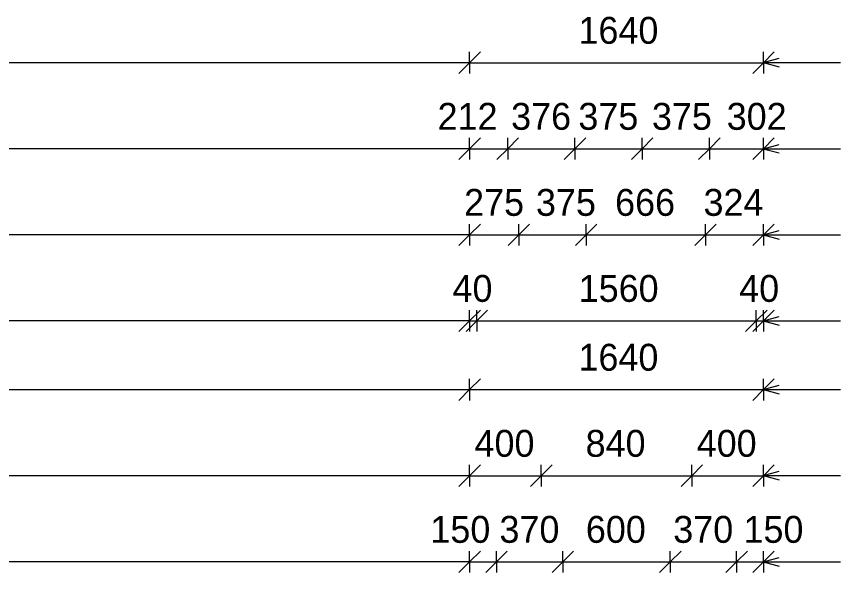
# Model space of a CAD drawing. Header units: millimetres. Extents: x -15095 to 3194, y -2416 to 13287.
# Drawn here: x -10895 to -6295, y 10185 to 13287 of the extents above; entities that cross this region are included whole.
import ezdxf

# ---------------------------------------------------------------- set-up
doc = ezdxf.new("R2010")
doc.units = ezdxf.units.MM
for name, color, linetype, lineweight in [('A-ANNO-DIMS', 211, 'Continuous', 9), ('A-ANNO-DIMS-60', 211, 'Continuous', 9), ('A-DETL-MBND', 5, 'Continuous', 18), ('A-DETL-THIN', 151, 'Continuous', 18), ('G-ANNO-TEXT', 231, 'Continuous', 9)]:
    doc.layers.add(name, color=color, linetype=linetype, lineweight=lineweight)
doc.styles.add('Nirmala UI Semilight', font='NirmalaS.ttf', dxfattribs={"height": 150})
doc.dimstyles.new('Arrow_Filled_-_2_5_NI_UI', dxfattribs={"dimscale": 304.8, "dimtxt": 157.104592, "dimasz": 0.393701, "dimexe": 0.19685, "dimexo": 0.0625, "dimgap": 0.19685, "dimtad": 1, "dimdec": 4, "dimzin": 0, "dimdsep": 46, "dimtxsty": 'Nirmala UI Semilight', "dimblk1": 'OBLIQUE', "dimblk2": 'OBLIQUE', "dimsah": 1, "dimcen": 0.09, "dimazin": 0, "dimtfac": 1, "dimtdec": 4, "dimtix": 1, "dimtmove": 0, "dimatfit": 3, "dimfxl": 0.19685, "dimfxlon": 1, "dimtvp": 1, "dimtolj": 1, "dimtzin": 0, "dimarcsym": 2})
doc.dimstyles.new('Arrow_Filled_-_2_5_NI_UI_2', dxfattribs={"dimscale": 304.8, "dimtxt": 157.104592, "dimasz": 0.393701, "dimexe": 0.19685, "dimexo": 0.0625, "dimgap": 0.19685, "dimtad": 1, "dimdec": 4, "dimzin": 0, "dimdsep": 46, "dimtxsty": 'Nirmala UI Semilight', "dimblk1": 'OBLIQUE', "dimblk2": 'OBLIQUE', "dimsah": 1, "dimcen": 0.09, "dimazin": 0, "dimtfac": 1, "dimtdec": 4, "dimtix": 1, "dimtmove": 2, "dimatfit": 3, "dimfxl": 0.19685, "dimfxlon": 1, "dimtvp": 1, "dimtolj": 1, "dimtzin": 0, "dimarcsym": 2})

# ---------------------------------------------------------------- blocks, each defined once
blk = doc.blocks.new('DIMBLOCK1-Elevation Front')
at = {"layer": 'A-ANNO-DIMS-60'}
for p, q in [((-8365.4, 10725), (-8305.4, 10785)), ((-8365.4, 10725), (-8365.4, 10785)), ((-7965.4, 10725), (-7905.4, 10785)), ((-7965.4, 10725), (-7965.4, 10785)), ((-8365.4, 10725), (-8425.4, 10665)), ((-8365.4, 10725), (-7965.4, 10725)), ((-8365.4, 10725), (-8365.4, 10665)), ((-7965.4, 10725), (-8025.4, 10665)), ((-7965.4, 10725), (-7965.4, 10665))]:
    blk.add_line(p, q, dxfattribs=at)
at = {"layer": 'A-ANNO-DIMS-60', "color": 0, "insert": (-8338.2, 10980.7), "char_height": 150, "width": 414.756, "attachment_point": 1, "line_spacing_factor": 1.142579, "style": 'Nirmala UI Semilight'}
blk.add_mtext('400', dxfattribs=at)
blk = doc.blocks.new('_Oblique')
at = {"color": 0, "linetype": 'ByBlock', "lineweight": -2}
blk.add_line((-0.5, -0.5), (0.5, 0.5), dxfattribs=at)
blk = doc.blocks.new('DIMBLOCK2-Elevation Front')
at = {"layer": 'A-ANNO-DIMS-60'}
for p, q in [((-7965.4, 10725), (-7905.4, 10785)), ((-7965.4, 10725), (-7965.4, 10785)), ((-7125.4, 10725), (-7065.4, 10785)), ((-7125.4, 10725), (-7125.4, 10785)), ((-7965.4, 10725), (-8025.4, 10665)), ((-7965.4, 10725), (-7125.4, 10725)), ((-7965.4, 10725), (-7965.4, 10665)), ((-7125.4, 10725), (-7185.4, 10665)), ((-7125.4, 10725), (-7125.4, 10665))]:
    blk.add_line(p, q, dxfattribs=at)
at = {"layer": 'A-ANNO-DIMS-60', "color": 0, "insert": (-7718.2, 10980.7), "char_height": 150, "width": 414.756, "attachment_point": 1, "line_spacing_factor": 1.142579, "style": 'Nirmala UI Semilight'}
blk.add_mtext('840', dxfattribs=at)
blk = doc.blocks.new('DIMBLOCK3-Elevation Front')
at = {"layer": 'A-ANNO-DIMS-60'}
for p, q in [((-7125.4, 10725), (-7065.4, 10785)), ((-7125.4, 10725), (-7125.4, 10785)), ((-6725.4, 10725), (-6665.4, 10785)), ((-6725.4, 10725), (-6725.4, 10785)), ((-7125.4, 10725), (-7185.4, 10665)), ((-7125.4, 10725), (-6725.4, 10725)), ((-7125.4, 10725), (-7125.4, 10665)), ((-6725.4, 10725), (-6785.4, 10665)), ((-6725.4, 10725), (-6725.4, 10665))]:
    blk.add_line(p, q, dxfattribs=at)
at = {"layer": 'A-ANNO-DIMS-60', "color": 0, "insert": (-7098.2, 10980.7), "char_height": 150, "width": 414.756, "attachment_point": 1, "line_spacing_factor": 1.142579, "style": 'Nirmala UI Semilight'}
blk.add_mtext('400', dxfattribs=at)
blk = doc.blocks.new('DIMBLOCK4-Elevation Front')
at = {"layer": 'A-ANNO-DIMS-60'}
for p, q in [((-8365.4, 13029.4), (-8305.4, 13089.4)), ((-8365.4, 13029.4), (-8365.4, 13089.4)), ((-6725.4, 13029.4), (-6665.4, 13089.4)), ((-6725.4, 13029.4), (-6725.4, 13089.4)), ((-8365.4, 13029.4), (-8425.4, 12969.4)), ((-8365.4, 13029.4), (-6725.4, 13029.4)), ((-8365.4, 13029.4), (-8365.4, 12969.4)), ((-6725.4, 13029.4), (-6785.4, 12969.4)), ((-6725.4, 13029.4), (-6725.4, 12969.4))]:
    blk.add_line(p, q, dxfattribs=at)
at = {"layer": 'A-ANNO-DIMS-60', "color": 0, "insert": (-7758.2, 13285.1), "char_height": 150, "width": 510.733, "attachment_point": 1, "line_spacing_factor": 1.142579, "style": 'Nirmala UI Semilight'}
blk.add_mtext('1640', dxfattribs=at)
blk = doc.blocks.new('DIMBLOCK18-Elevation Front')
at = {"layer": 'A-ANNO-DIMS-60'}
for p, q in [((-8365.4, 10245), (-8305.4, 10305)), ((-8365.4, 10245), (-8365.4, 10305)), ((-8215.4, 10245), (-8155.4, 10305)), ((-8215.4, 10245), (-8215.4, 10305)), ((-8365.4, 10245), (-8425.4, 10185)), ((-8365.4, 10245), (-8215.4, 10245)), ((-8365.4, 10245), (-8365.4, 10185)), ((-8215.4, 10245), (-8275.4, 10185)), ((-8215.4, 10245), (-8215.4, 10185))]:
    blk.add_line(p, q, dxfattribs=at)
at = {"layer": 'A-ANNO-DIMS-60', "color": 0, "insert": (-8584.6, 10500.7), "char_height": 150, "width": 370.196, "attachment_point": 1, "line_spacing_factor": 1.142579, "style": 'Nirmala UI Semilight'}
blk.add_mtext('150', dxfattribs=at)
blk = doc.blocks.new('DIMBLOCK19-Elevation Front')
at = {"layer": 'A-ANNO-DIMS-60'}
for p, q in [((-8215.4, 10245), (-8155.4, 10305)), ((-8215.4, 10245), (-8215.4, 10305)), ((-7845.4, 10245), (-7785.4, 10305)), ((-7845.4, 10245), (-7845.4, 10305)), ((-8215.4, 10245), (-8275.4, 10185)), ((-8215.4, 10245), (-7845.4, 10245)), ((-8215.4, 10245), (-8215.4, 10185)), ((-7845.4, 10245), (-7905.4, 10185)), ((-7845.4, 10245), (-7845.4, 10185))]:
    blk.add_line(p, q, dxfattribs=at)
at = {"layer": 'A-ANNO-DIMS-60', "color": 0, "insert": (-8199, 10500.7), "char_height": 150, "width": 404.473, "attachment_point": 1, "line_spacing_factor": 1.142579, "style": 'Nirmala UI Semilight'}
blk.add_mtext('370', dxfattribs=at)
blk = doc.blocks.new('DIMBLOCK20-Elevation Front')
at = {"layer": 'A-ANNO-DIMS-60'}
for p, q in [((-7845.4, 10245), (-7785.4, 10305)), ((-7845.4, 10245), (-7845.4, 10305)), ((-7245.4, 10245), (-7185.4, 10305)), ((-7245.4, 10245), (-7245.4, 10305)), ((-7845.4, 10245), (-7905.4, 10185)), ((-7845.4, 10245), (-7245.4, 10245)), ((-7845.4, 10245), (-7845.4, 10185)), ((-7245.4, 10245), (-7305.4, 10185)), ((-7245.4, 10245), (-7245.4, 10185))]:
    blk.add_line(p, q, dxfattribs=at)
at = {"layer": 'A-ANNO-DIMS-60', "color": 0, "insert": (-7716.8, 10500.7), "char_height": 150, "width": 411.328, "attachment_point": 1, "line_spacing_factor": 1.142579, "style": 'Nirmala UI Semilight'}
blk.add_mtext('600', dxfattribs=at)
blk = doc.blocks.new('DIMBLOCK21-Elevation Front')
at = {"layer": 'A-ANNO-DIMS-60'}
for p, q in [((-7245.4, 10245), (-7185.4, 10305)), ((-7245.4, 10245), (-7245.4, 10305)), ((-6875.4, 10245), (-6815.4, 10305)), ((-6875.4, 10245), (-6875.4, 10305)), ((-7245.4, 10245), (-7305.4, 10185)), ((-7245.4, 10245), (-6875.4, 10245)), ((-7245.4, 10245), (-7245.4, 10185)), ((-6875.4, 10245), (-6935.4, 10185)), ((-6875.4, 10245), (-6875.4, 10185))]:
    blk.add_line(p, q, dxfattribs=at)
at = {"layer": 'A-ANNO-DIMS-60', "color": 0, "insert": (-7229, 10500.7), "char_height": 150, "width": 404.473, "attachment_point": 1, "line_spacing_factor": 1.142579, "style": 'Nirmala UI Semilight'}
blk.add_mtext('370', dxfattribs=at)
blk = doc.blocks.new('DIMBLOCK22-Elevation Front')
at = {"layer": 'A-ANNO-DIMS-60'}
for p, q in [((-6875.4, 10245), (-6815.4, 10305)), ((-6875.4, 10245), (-6875.4, 10305)), ((-6725.4, 10245), (-6665.4, 10305)), ((-6725.4, 10245), (-6725.4, 10305)), ((-6875.4, 10245), (-6935.4, 10185)), ((-6875.4, 10245), (-6725.4, 10245)), ((-6875.4, 10245), (-6875.4, 10185)), ((-6725.4, 10245), (-6785.4, 10185)), ((-6725.4, 10245), (-6725.4, 10185))]:
    blk.add_line(p, q, dxfattribs=at)
at = {"layer": 'A-ANNO-DIMS-60', "color": 0, "insert": (-6837.1, 10500.7), "char_height": 150, "width": 370.196, "attachment_point": 1, "line_spacing_factor": 1.142579, "style": 'Nirmala UI Semilight'}
blk.add_mtext('150', dxfattribs=at)
blk = doc.blocks.new('DIMBLOCK23-Elevation Front')
at = {"layer": 'A-ANNO-DIMS-60'}
for p, q in [((-8365.4, 11589.4), (-8305.4, 11649.4)), ((-8365.4, 11589.4), (-8365.4, 11649.4)), ((-8325.4, 11589.4), (-8265.4, 11649.4)), ((-8325.4, 11589.4), (-8325.4, 11649.4)), ((-8365.4, 11589.4), (-8425.4, 11529.4)), ((-8325.4, 11589.4), (-8385.4, 11529.4)), ((-8365.4, 11589.4), (-8325.4, 11589.4)), ((-8365.4, 11589.4), (-8365.4, 11529.4)), ((-8325.4, 11589.4), (-8325.4, 11529.4))]:
    blk.add_line(p, q, dxfattribs=at)
at = {"layer": 'A-ANNO-DIMS-60', "color": 0, "insert": (-8461.1, 11845.1), "char_height": 150, "width": 277.647, "attachment_point": 1, "line_spacing_factor": 1.142579, "style": 'Nirmala UI Semilight'}
blk.add_mtext('40', dxfattribs=at)
blk = doc.blocks.new('DIMBLOCK24-Elevation Front')
at = {"layer": 'A-ANNO-DIMS-60'}
for p, q in [((-8325.4, 11589.4), (-8265.4, 11649.4)), ((-8325.4, 11589.4), (-8325.4, 11649.4)), ((-6765.4, 11589.4), (-6705.4, 11649.4)), ((-6765.4, 11589.4), (-6765.4, 11649.4)), ((-8325.4, 11589.4), (-8385.4, 11529.4)), ((-8325.4, 11589.4), (-6765.4, 11589.4)), ((-8325.4, 11589.4), (-8325.4, 11529.4)), ((-6765.4, 11589.4), (-6825.4, 11529.4)), ((-6765.4, 11589.4), (-6765.4, 11529.4))]:
    blk.add_line(p, q, dxfattribs=at)
at = {"layer": 'A-ANNO-DIMS-60', "color": 0, "insert": (-7756.8, 11845.1), "char_height": 150, "width": 507.305, "attachment_point": 1, "line_spacing_factor": 1.142579, "style": 'Nirmala UI Semilight'}
blk.add_mtext('1560', dxfattribs=at)
blk = doc.blocks.new('DIMBLOCK25-Elevation Front')
at = {"layer": 'A-ANNO-DIMS-60'}
for p, q in [((-6765.4, 11589.4), (-6705.4, 11649.4)), ((-6765.4, 11589.4), (-6765.4, 11649.4)), ((-6725.4, 11589.4), (-6665.4, 11649.4)), ((-6725.4, 11589.4), (-6725.4, 11649.4)), ((-6765.4, 11589.4), (-6825.4, 11529.4)), ((-6725.4, 11589.4), (-6785.4, 11529.4)), ((-6765.4, 11589.4), (-6725.4, 11589.4)), ((-6765.4, 11589.4), (-6765.4, 11529.4)), ((-6725.4, 11589.4), (-6725.4, 11529.4))]:
    blk.add_line(p, q, dxfattribs=at)
at = {"layer": 'A-ANNO-DIMS-60', "color": 0, "insert": (-6861.1, 11845.1), "char_height": 150, "width": 277.647, "attachment_point": 1, "line_spacing_factor": 1.142579, "style": 'Nirmala UI Semilight'}
blk.add_mtext('40', dxfattribs=at)
blk = doc.blocks.new('DIMBLOCK26-Elevation Front')
at = {"layer": 'A-ANNO-DIMS-60'}
for p, q in [((-8365.4, 11205.4), (-8305.4, 11265.4)), ((-8365.4, 11205.4), (-8365.4, 11265.4)), ((-6725.4, 11205.4), (-6665.4, 11265.4)), ((-6725.4, 11205.4), (-6725.4, 11265.4)), ((-8365.4, 11205.4), (-8425.4, 11145.4)), ((-8365.4, 11205.4), (-6725.4, 11205.4)), ((-8365.4, 11205.4), (-8365.4, 11145.4)), ((-6725.4, 11205.4), (-6785.4, 11145.4)), ((-6725.4, 11205.4), (-6725.4, 11145.4))]:
    blk.add_line(p, q, dxfattribs=at)
at = {"layer": 'A-ANNO-DIMS-60', "color": 0, "insert": (-7758.2, 11461.1), "char_height": 150, "width": 510.733, "attachment_point": 1, "line_spacing_factor": 1.142579, "style": 'Nirmala UI Semilight'}
blk.add_mtext('1640', dxfattribs=at)
blk = doc.blocks.new('DIMBLOCK102-Elevation Front')
at = {"layer": 'A-ANNO-DIMS-60'}
for p, q in [((-8365.4, 12069.4), (-8305.4, 12129.4)), ((-8365.4, 12069.4), (-8365.4, 12129.4)), ((-8090.4, 12069.4), (-8030.4, 12129.4)), ((-8090.4, 12069.4), (-8090.4, 12129.4)), ((-8365.4, 12069.4), (-8425.4, 12009.4)), ((-8365.4, 12069.4), (-8090.4, 12069.4)), ((-8365.4, 12069.4), (-8365.4, 12009.4)), ((-8090.4, 12069.4), (-8150.4, 12009.4)), ((-8090.4, 12069.4), (-8090.4, 12009.4))]:
    blk.add_line(p, q, dxfattribs=at)
at = {"layer": 'A-ANNO-DIMS-60', "color": 0, "insert": (-8396.4, 12325.1), "char_height": 150, "width": 404.473, "attachment_point": 1, "line_spacing_factor": 1.142579, "style": 'Nirmala UI Semilight'}
blk.add_mtext('275', dxfattribs=at)
blk = doc.blocks.new('DIMBLOCK103-Elevation Front')
at = {"layer": 'A-ANNO-DIMS-60'}
for p, q in [((-8090.4, 12069.4), (-8030.4, 12129.4)), ((-8090.4, 12069.4), (-8090.4, 12129.4)), ((-7715.4, 12069.4), (-7655.4, 12129.4)), ((-7715.4, 12069.4), (-7715.4, 12129.4)), ((-8090.4, 12069.4), (-8150.4, 12009.4)), ((-8090.4, 12069.4), (-7715.4, 12069.4)), ((-8090.4, 12069.4), (-8090.4, 12009.4)), ((-7715.4, 12069.4), (-7775.4, 12009.4)), ((-7715.4, 12069.4), (-7715.4, 12009.4))]:
    blk.add_line(p, q, dxfattribs=at)
at = {"layer": 'A-ANNO-DIMS-60', "color": 0, "insert": (-7995.2, 12325.1), "char_height": 150, "width": 404.473, "attachment_point": 1, "line_spacing_factor": 1.142579, "style": 'Nirmala UI Semilight'}
blk.add_mtext('375', dxfattribs=at)
blk = doc.blocks.new('DIMBLOCK104-Elevation Front')
at = {"layer": 'A-ANNO-DIMS-60'}
for p, q in [((-7715.4, 12069.4), (-7655.4, 12129.4)), ((-7715.4, 12069.4), (-7715.4, 12129.4)), ((-7049.1, 12069.4), (-6989.1, 12129.4)), ((-7049.1, 12069.4), (-7049.1, 12129.4)), ((-7715.4, 12069.4), (-7775.4, 12009.4)), ((-7715.4, 12069.4), (-7049.1, 12069.4)), ((-7715.4, 12069.4), (-7715.4, 12009.4)), ((-7049.1, 12069.4), (-7109.1, 12009.4)), ((-7049.1, 12069.4), (-7049.1, 12009.4))]:
    blk.add_line(p, q, dxfattribs=at)
at = {"layer": 'A-ANNO-DIMS-60', "color": 0, "insert": (-7553.6, 12325.1), "char_height": 150, "width": 411.328, "attachment_point": 1, "line_spacing_factor": 1.142579, "style": 'Nirmala UI Semilight'}
blk.add_mtext('666', dxfattribs=at)
blk = doc.blocks.new('DIMBLOCK105-Elevation Front')
at = {"layer": 'A-ANNO-DIMS-60'}
for p, q in [((-7049.1, 12069.4), (-6989.1, 12129.4)), ((-7049.1, 12069.4), (-7049.1, 12129.4)), ((-6725.4, 12069.4), (-6665.4, 12129.4)), ((-6725.4, 12069.4), (-6725.4, 12129.4)), ((-7049.1, 12069.4), (-7109.1, 12009.4)), ((-7049.1, 12069.4), (-6725.4, 12069.4)), ((-7049.1, 12069.4), (-7049.1, 12009.4)), ((-6725.4, 12069.4), (-6785.4, 12009.4)), ((-6725.4, 12069.4), (-6725.4, 12009.4))]:
    blk.add_line(p, q, dxfattribs=at)
at = {"layer": 'A-ANNO-DIMS-60', "color": 0, "insert": (-7060.1, 12325.1), "char_height": 150, "width": 414.756, "attachment_point": 1, "line_spacing_factor": 1.142579, "style": 'Nirmala UI Semilight'}
blk.add_mtext('324', dxfattribs=at)
blk = doc.blocks.new('DIMBLOCK106-Elevation Front')
at = {"layer": 'A-ANNO-DIMS-60'}
for p, q in [((-8365.4, 12549.4), (-8305.4, 12609.4)), ((-8365.4, 12549.4), (-8365.4, 12609.4)), ((-8153.1, 12549.4), (-8093.1, 12609.4)), ((-8153.1, 12549.4), (-8153.1, 12609.4)), ((-8365.4, 12549.4), (-8425.4, 12489.4)), ((-8365.4, 12549.4), (-8153.1, 12549.4)), ((-8365.4, 12549.4), (-8365.4, 12489.4)), ((-8153.1, 12549.4), (-8213.1, 12489.4)), ((-8153.1, 12549.4), (-8153.1, 12489.4))]:
    blk.add_line(p, q, dxfattribs=at)
at = {"layer": 'A-ANNO-DIMS-60', "color": 0, "insert": (-8544.3, 12805.1), "char_height": 150, "width": 370.196, "attachment_point": 1, "line_spacing_factor": 1.142579, "style": 'Nirmala UI Semilight'}
blk.add_mtext('212', dxfattribs=at)
blk = doc.blocks.new('DIMBLOCK107-Elevation Front')
at = {"layer": 'A-ANNO-DIMS-60'}
for p, q in [((-8153.1, 12549.4), (-8093.1, 12609.4)), ((-8153.1, 12549.4), (-8153.1, 12609.4)), ((-7777.5, 12549.4), (-7717.5, 12609.4)), ((-7777.5, 12549.4), (-7777.5, 12609.4)), ((-8153.1, 12549.4), (-8213.1, 12489.4)), ((-8153.1, 12549.4), (-7777.5, 12549.4)), ((-8153.1, 12549.4), (-8153.1, 12489.4)), ((-7777.5, 12549.4), (-7837.5, 12489.4)), ((-7777.5, 12549.4), (-7777.5, 12489.4))]:
    blk.add_line(p, q, dxfattribs=at)
at = {"layer": 'A-ANNO-DIMS-60', "color": 0, "insert": (-8133.9, 12805.1), "char_height": 150, "width": 404.473, "attachment_point": 1, "line_spacing_factor": 1.142579, "style": 'Nirmala UI Semilight'}
blk.add_mtext('376', dxfattribs=at)
blk = doc.blocks.new('DIMBLOCK108-Elevation Front')
at = {"layer": 'A-ANNO-DIMS-60'}
for p, q in [((-7777.5, 12549.4), (-7717.5, 12609.4)), ((-7777.5, 12549.4), (-7777.5, 12609.4)), ((-7402.5, 12549.4), (-7342.5, 12609.4)), ((-7402.5, 12549.4), (-7402.5, 12609.4)), ((-7777.5, 12549.4), (-7837.5, 12489.4)), ((-7777.5, 12549.4), (-7402.5, 12549.4)), ((-7777.5, 12549.4), (-7777.5, 12489.4)), ((-7402.5, 12549.4), (-7462.5, 12489.4)), ((-7402.5, 12549.4), (-7402.5, 12489.4))]:
    blk.add_line(p, q, dxfattribs=at)
at = {"layer": 'A-ANNO-DIMS-60', "color": 0, "insert": (-7758.6, 12805.1), "char_height": 150, "width": 404.473, "attachment_point": 1, "line_spacing_factor": 1.142579, "style": 'Nirmala UI Semilight'}
blk.add_mtext('375', dxfattribs=at)
blk = doc.blocks.new('DIMBLOCK109-Elevation Front')
at = {"layer": 'A-ANNO-DIMS-60'}
for p, q in [((-7402.5, 12549.4), (-7342.5, 12609.4)), ((-7402.5, 12549.4), (-7402.5, 12609.4)), ((-7027.5, 12549.4), (-6967.5, 12609.4)), ((-7027.5, 12549.4), (-7027.5, 12609.4)), ((-7402.5, 12549.4), (-7462.5, 12489.4)), ((-7402.5, 12549.4), (-7027.5, 12549.4)), ((-7402.5, 12549.4), (-7402.5, 12489.4)), ((-7027.5, 12549.4), (-7087.5, 12489.4)), ((-7027.5, 12549.4), (-7027.5, 12489.4))]:
    blk.add_line(p, q, dxfattribs=at)
at = {"layer": 'A-ANNO-DIMS-60', "color": 0, "insert": (-7348, 12805.1), "char_height": 150, "width": 404.473, "attachment_point": 1, "line_spacing_factor": 1.142579, "style": 'Nirmala UI Semilight'}
blk.add_mtext('375', dxfattribs=at)
blk = doc.blocks.new('DIMBLOCK110-Elevation Front')
at = {"layer": 'A-ANNO-DIMS-60'}
for p, q in [((-7027.5, 12549.4), (-6967.5, 12609.4)), ((-7027.5, 12549.4), (-7027.5, 12609.4)), ((-6725.4, 12549.4), (-6665.4, 12609.4)), ((-6725.4, 12549.4), (-6725.4, 12609.4)), ((-7027.5, 12549.4), (-7087.5, 12489.4)), ((-7027.5, 12549.4), (-6725.4, 12549.4)), ((-7027.5, 12549.4), (-7027.5, 12489.4)), ((-6725.4, 12549.4), (-6785.4, 12489.4)), ((-6725.4, 12549.4), (-6725.4, 12489.4))]:
    blk.add_line(p, q, dxfattribs=at)
at = {"layer": 'A-ANNO-DIMS-60', "color": 0, "insert": (-6930.7, 12805.1), "char_height": 150, "width": 411.328, "attachment_point": 1, "line_spacing_factor": 1.142579, "style": 'Nirmala UI Semilight'}
blk.add_mtext('302', dxfattribs=at)

msp = doc.modelspace()

# ---------------------------------------------------------------- linework, layer by layer
at = {"layer": 'A-DETL-MBND'}
for p, q in [((-8365.4305, 12549.3952), (-13876.59373, 12549.3952)), ((-8365.4305, 12069.3952), (-13456.59373, 12069.3952))]:
    msp.add_line(p, q, dxfattribs=at)
at = {"layer": 'A-DETL-THIN'}
for p, q in [((-8365.4305, 13029.3952), (-14836.59373, 13029.3952)), ((-8365.4305, 11589.3952), (-12976.59373, 11589.3952)), ((-8365.4305, 11205.04024), (-12496.59373, 11205.04024)), ((-8365.4305, 10725.04024), (-11916.67999, 10725.04024)), ((-8365.4305, 10245.04024), (-11516.67999, 10245.04024))]:
    msp.add_line(p, q, dxfattribs=at)
at = {"layer": 'G-ANNO-TEXT', "color": 7}
for p, q in [((-6728.11766, 13029.81651), (-6638.11766, 13053.93193)), ((-6728.11766, 13029.81651), (-6638.11766, 13005.70108)), ((-6728.11766, 13029.81651), (-6295.4908, 13029.81651)), ((-6728.11766, 12549.81651), (-6638.11766, 12573.93193)), ((-6728.11766, 12549.81651), (-6638.11766, 12525.70108)), ((-6728.11766, 12549.81651), (-6295.4908, 12549.81651)), ((-6728.11766, 12069.81651), (-6638.11766, 12093.93193)), ((-6728.11766, 12069.81651), (-6638.11766, 12045.70108)), ((-6728.11766, 12069.81651), (-6295.4908, 12069.81651)), ((-6728.11766, 11589.81651), (-6638.11766, 11613.93193)), ((-6728.11766, 11589.81651), (-6638.11766, 11565.70108)), ((-6728.11766, 11589.81651), (-6295.4908, 11589.81651)), ((-6728.11766, 11205.46154), (-6638.11766, 11229.57697)), ((-6728.11766, 11205.46154), (-6638.11766, 11181.34612)), ((-6728.11766, 11205.46154), (-6295.4908, 11205.46154)), ((-6728.11766, 10725.46154), (-6638.11766, 10749.57697)), ((-6728.11766, 10725.46154), (-6638.11766, 10701.34612)), ((-6728.11766, 10725.46154), (-6295.4908, 10725.46154)), ((-6728.11766, 10245.46154), (-6638.11766, 10269.57697)), ((-6728.11766, 10245.46154), (-6638.11766, 10221.34612)), ((-6728.11766, 10245.46154), (-6295.4908, 10245.46154))]:
    msp.add_line(p, q, dxfattribs=at)

# ---------------------------------------------------------------- dimensions: what is measured, and where the dimension line sits
at = {"layer": 'A-ANNO-DIMS'}
for base, p1, p2, override, picture, middle in [((-6725.4305, 13029.3952), (-8365.4305, 12969.3952), (-6725.4305, 12969.3952), {"dimpost": '<>', "dimfxl": 1640}, 'DIMBLOCK4-Elevation Front', (-7545.4305, 13167.37638)), ((-7777.53411, 12549.3952), (-8153.14232, 12489.3952), (-7777.53411, 12489.3952), {"dimpost": '<>', "dimfxl": 375.608209}, 'DIMBLOCK107-Elevation Front', (-7965.33821, 12686.95797)), ((-7402.53411, 12549.3952), (-7777.53411, 12489.3952), (-7402.53411, 12489.3952), {"dimpost": '<>', "dimfxl": 375}, 'DIMBLOCK108-Elevation Front', (-7590.03411, 12686.95797)), ((-8090.36586, 12069.3952), (-8365.4305, 12009.3952), (-8090.36586, 12009.3952), {"dimpost": '<>', "dimfxl": 275.064638}, 'DIMBLOCK102-Elevation Front', (-8227.89818, 12206.90566)), ((-7049.07579, 12069.3952), (-7715.36586, 12009.3952), (-7049.07579, 12009.3952), {"dimpost": '<>', "dimfxl": 666.290073}, 'DIMBLOCK104-Elevation Front', (-7382.22083, 12206.95797)), ((-6725.4305, 12069.3952), (-7049.07579, 12009.3952), (-6725.4305, 12009.3952), {"dimpost": '<>', "dimfxl": 323.645289}, 'DIMBLOCK105-Elevation Front', (-6887.25315, 12206.95797)), ((-8325.4305, 11589.3952), (-8365.4305, 11529.3952), (-8325.4305, 11529.3952), {"dimpost": '<>', "dimfxl": 40}, 'DIMBLOCK23-Elevation Front', (-8345.4305, 11726.90566)), ((-6765.4305, 11589.3952), (-8325.4305, 11529.3952), (-6765.4305, 11529.3952), {"dimpost": '<>', "dimfxl": 1560}, 'DIMBLOCK24-Elevation Front', (-7545.4305, 11727.37638)), ((-6725.4305, 11589.3952), (-6765.4305, 11529.3952), (-6725.4305, 11529.3952), {"dimpost": '<>', "dimfxl": 40}, 'DIMBLOCK25-Elevation Front', (-6745.4305, 11726.90566)), ((-7965.4305, 10725.04024), (-8365.4305, 10665.04024), (-7965.4305, 10665.04024), {"dimpost": '<>', "dimfxl": 400}, 'DIMBLOCK1-Elevation Front', (-8165.4305, 10862.5507)), ((-7125.4305, 10725.04024), (-7965.4305, 10665.04024), (-7125.4305, 10665.04024), {"dimpost": '<>', "dimfxl": 840}, 'DIMBLOCK2-Elevation Front', (-7545.4305, 10862.5507)), ((-6725.4305, 10725.04024), (-7125.4305, 10665.04024), (-6725.4305, 10665.04024), {"dimpost": '<>', "dimfxl": 400}, 'DIMBLOCK3-Elevation Front', (-6925.4305, 10862.5507)), ((-7845.4305, 10245.04024), (-8215.4305, 10185.04024), (-7845.4305, 10185.04024), {"dimpost": '<>', "dimfxl": 370}, 'DIMBLOCK19-Elevation Front', (-8030.4305, 10382.603)), ((-7245.4305, 10245.04024), (-7845.4305, 10185.04024), (-7245.4305, 10185.04024), {"dimpost": '<>', "dimfxl": 600}, 'DIMBLOCK20-Elevation Front', (-7545.4305, 10382.603)), ((-6875.4305, 10245.04024), (-7245.4305, 10185.04024), (-6875.4305, 10185.04024), {"dimpost": '<>', "dimfxl": 370}, 'DIMBLOCK21-Elevation Front', (-7060.4305, 10382.603))]:
    dim = msp.add_linear_dim(base=base, p1=p1, p2=p2, dimstyle='Arrow_Filled_-_2_5_NI_UI', override=override, dxfattribs=at)
    dim.commit()
    dim.dimension.update_dxf_attribs({"geometry": picture, "text_midpoint": middle})
for base, p1, p2, override, picture, middle in [((-8153.14232, 12549.3952), (-8365.4305, 12489.3952), (-8153.14232, 12489.3952), {"dimpost": '<>', "dimfxl": 212.288184}, 'DIMBLOCK106-Elevation Front', (-8359.17196, 12705.09836)), ((-7027.53411, 12549.3952), (-7402.53411, 12489.3952), (-7027.53411, 12489.3952), {"dimpost": '<>', "dimfxl": 375}, 'DIMBLOCK109-Elevation Front', (-7145.74542, 12705.09836)), ((-6725.4305, 12549.3952), (-7027.53411, 12489.3952), (-6725.4305, 12489.3952), {"dimpost": '<>', "dimfxl": 302.103606}, 'DIMBLOCK110-Elevation Front', (-6724.99502, 12705.09836)), ((-7715.36586, 12069.3952), (-8090.36586, 12009.3952), (-7715.36586, 12009.3952), {"dimpost": '<>', "dimfxl": 375}, 'DIMBLOCK103-Elevation Front', (-7792.96171, 12225.09836)), ((-8215.4305, 10245.04024), (-8365.4305, 10185.04024), (-8215.4305, 10185.04024), {"dimpost": '<>', "dimfxl": 150}, 'DIMBLOCK18-Elevation Front', (-8399.53438, 10400.7434)), ((-6725.4305, 10245.04024), (-6875.4305, 10185.04024), (-6725.4305, 10185.04024), {"dimpost": '<>', "dimfxl": 150}, 'DIMBLOCK22-Elevation Front', (-6652.05072, 10400.7434))]:
    dim = msp.add_linear_dim(base=base, p1=p1, p2=p2, dimstyle='Arrow_Filled_-_2_5_NI_UI_2', override=override, dxfattribs=at)
    dim.commit()
    dim.dimension.update_dxf_attribs({"geometry": picture, "text_midpoint": middle, "dimtype": 160})
dim = msp.add_linear_dim(base=(-6725.4305, 11205.43087), p1=(-8365.4305, 11145.43087), p2=(-6725.4305, 11145.43087), angle=0, dimstyle='Arrow_Filled_-_2_5_NI_UI', override={"dimpost": '<>', "dimfxl": 1640}, dxfattribs=at)
dim.commit()
dim.dimension.update_dxf_attribs({"geometry": 'DIMBLOCK26-Elevation Front', "text_midpoint": (-7545.4305, 11343.41204)})

doc.saveas('drawing.dxf')
